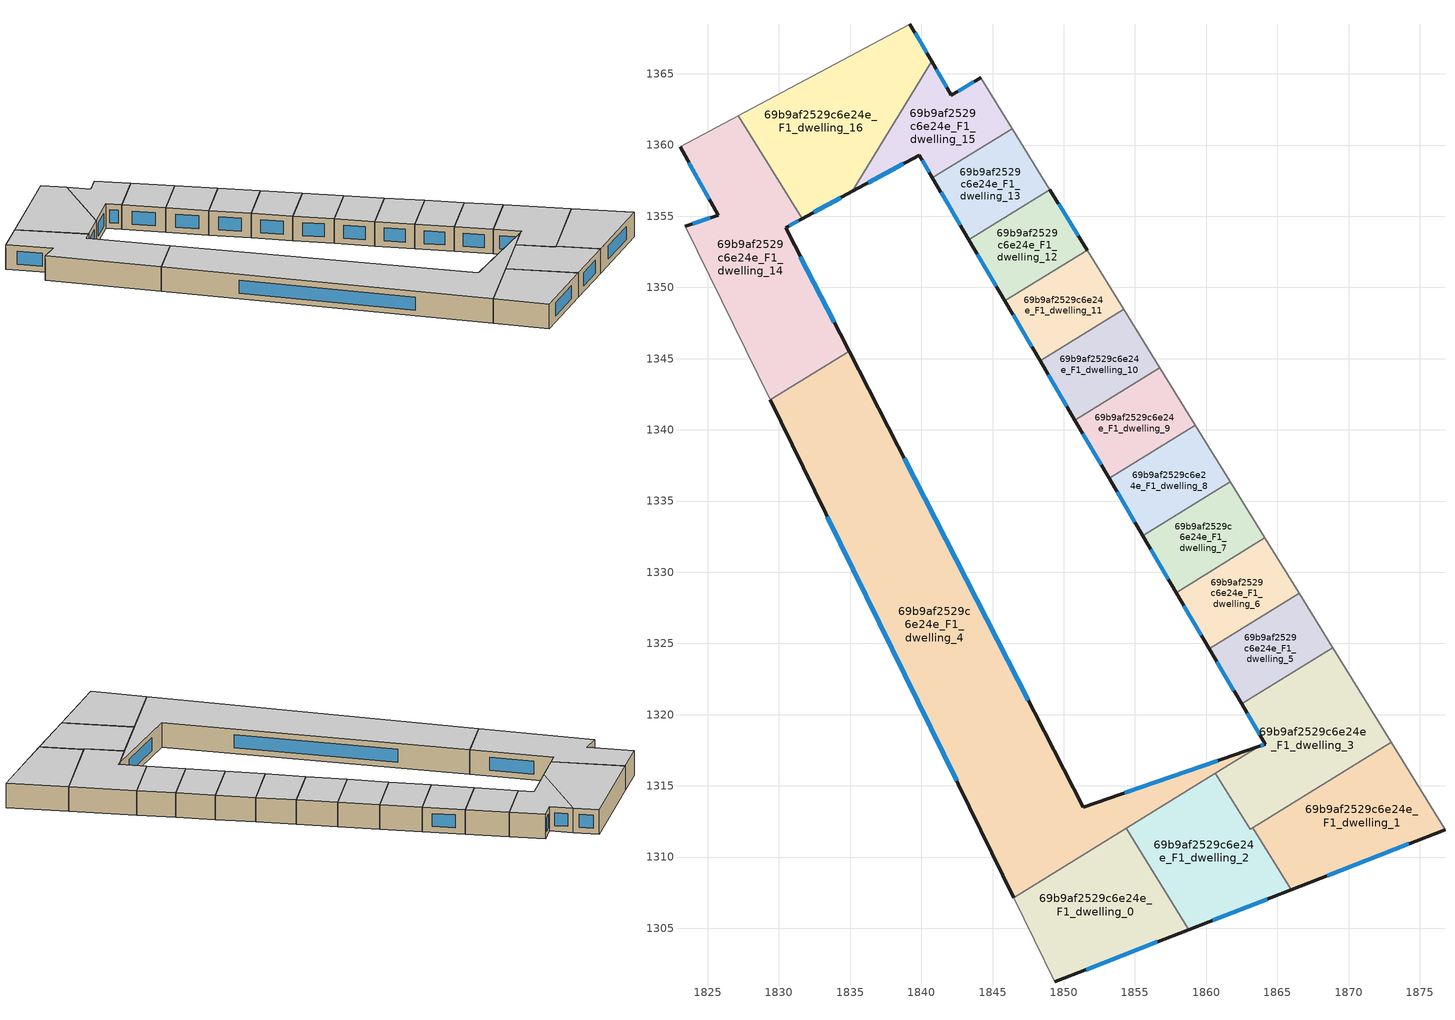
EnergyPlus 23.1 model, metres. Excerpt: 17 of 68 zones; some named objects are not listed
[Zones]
69b9af2529c6e24e_F1_dwelling_0
 floor to 69b9af2529c6e24e_F0_dwelling_0 (EU_floor_Construction): 1854.4,1312.01 1858.78,1304.91 1849.38,1301.23 1846.49,1307.13 z3
 wall outside (EU_wall_Construction): 1849.38,1301.23 1858.78,1304.91 z3:6
 wall to 69b9af2529c6e24e_F1_dwelling_2 (EU_wall_Construction): 1858.78,1304.91 1854.4,1312.01 z3:6
 wall adiabatic (EU_wall_Construction): 1846.49,1307.13 1849.38,1301.23 z3:6
 wall to 69b9af2529c6e24e_F1_dwelling_4 (EU_wall_Construction): 1854.4,1312.01 1846.49,1307.13 z3:6
 window (EU_Window_Construction): 1851.59,1302.09 1856.58,1304.04 z3.7:5.3
 ceiling to 69b9af2529c6e24e_F2_dwelling_0 (EU_floor_Construction): 1858.78,1304.91 1854.4,1312.01 1846.49,1307.13 1849.38,1301.23 z6
69b9af2529c6e24e_F1_dwelling_1
 floor to 69b9af2529c6e24e_F0_dwelling_1 (EU_floor_Construction): 1872.99,1318.05 1876.77,1311.93 1865.96,1307.71 1863.28,1312.06 z3
 wall outside (EU_wall_Construction): 1865.96,1307.71 1876.77,1311.93 z3:6
 wall adiabatic (EU_wall_Construction): 1876.77,1311.93 1872.99,1318.05 z3:6
 wall to 69b9af2529c6e24e_F1_dwelling_2 (EU_wall_Construction): 1863.28,1312.06 1865.96,1307.71 z3:6
 wall to 69b9af2529c6e24e_F1_dwelling_3 (EU_wall_Construction): 1872.99,1318.05 1863.28,1312.06 z3:6
 window (EU_Window_Construction): 1868.5,1308.7 1874.23,1310.94 z3.7:5.3
 ceiling to 69b9af2529c6e24e_F2_dwelling_1 (EU_floor_Construction): 1876.77,1311.93 1872.99,1318.05 1863.28,1312.06 1865.96,1307.71 z6
69b9af2529c6e24e_F1_dwelling_10
 floor to 69b9af2529c6e24e_F0_dwelling_10 (EU_floor_Construction): 1854.21,1348.47 1856.74,1344.37 1850.78,1340.68 1848.33,1344.84 z3
 wall outside (EU_wall_Construction): 1848.33,1344.84 1850.78,1340.68 z3:6
 wall to 69b9af2529c6e24e_F1_dwelling_11 (EU_wall_Construction): 1854.21,1348.47 1848.33,1344.84 z3:6
 wall adiabatic (EU_wall_Construction): 1856.74,1344.37 1854.21,1348.47 z3:6
 wall to 69b9af2529c6e24e_F1_dwelling_9 (EU_wall_Construction): 1850.78,1340.68 1856.74,1344.37 z3:6
 window (EU_Window_Construction): 1848.91,1343.87 1850.2,1341.66 z3.7:5.3
 ceiling to 69b9af2529c6e24e_F2_dwelling_10 (EU_floor_Construction): 1856.74,1344.37 1854.21,1348.47 1848.33,1344.84 1850.78,1340.68 z6
69b9af2529c6e24e_F1_dwelling_11
 floor to 69b9af2529c6e24e_F0_dwelling_11 (EU_floor_Construction): 1851.64,1352.63 1854.21,1348.47 1848.33,1344.84 1845.85,1349.06 z3
 wall outside (EU_wall_Construction): 1845.85,1349.06 1848.33,1344.84 z3:6
 wall to 69b9af2529c6e24e_F1_dwelling_12 (EU_wall_Construction): 1851.64,1352.63 1845.85,1349.06 z3:6
 wall adiabatic (EU_wall_Construction): 1854.21,1348.47 1851.64,1352.63 z3:6
 window (EU_Window_Construction): 1846.44,1348.07 1847.75,1345.83 z3.7:5.3
 ceiling to 69b9af2529c6e24e_F2_dwelling_11 (EU_floor_Construction): 1854.21,1348.47 1851.64,1352.63 1845.85,1349.06 1848.33,1344.84 z6
69b9af2529c6e24e_F1_dwelling_12
 floor to 69b9af2529c6e24e_F0_dwelling_12 (EU_floor_Construction): 1849.03,1356.86 1851.64,1352.63 1845.85,1349.06 1843.34,1353.35 z3
 wall outside (EU_wall_Construction): 1851.64,1352.63 1849.03,1356.86 / 1843.34,1353.35 1845.85,1349.06 z3:6
 wall to 69b9af2529c6e24e_F1_dwelling_13 (EU_wall_Construction): 1849.03,1356.86 1843.34,1353.35 z3:6
 window (EU_Window_Construction): 1851.02,1353.62 1849.64,1355.86 / 1843.93,1352.34 1845.26,1350.07 z3.7:5.3
 ceiling to 69b9af2529c6e24e_F2_dwelling_12 (EU_floor_Construction): 1851.64,1352.63 1849.03,1356.86 1843.34,1353.35 1845.85,1349.06 z6
69b9af2529c6e24e_F1_dwelling_13
 floor to 69b9af2529c6e24e_F0_dwelling_13 (EU_floor_Construction): 1846.37,1361.15 1849.03,1356.86 1843.34,1353.35 1840.78,1357.7 z3
 wall outside (EU_wall_Construction): 1840.78,1357.7 1843.34,1353.35 z3:6
 wall to 69b9af2529c6e24e_F1_dwelling_15 (EU_wall_Construction): 1846.37,1361.15 1840.78,1357.7 z3:6
 wall adiabatic (EU_wall_Construction): 1849.03,1356.86 1846.37,1361.15 z3:6
 window (EU_Window_Construction): 1841.38,1356.68 1842.74,1354.37 z3.7:5.3
 ceiling to 69b9af2529c6e24e_F2_dwelling_13 (EU_floor_Construction): 1849.03,1356.86 1846.37,1361.15 1840.78,1357.7 1843.34,1353.35 z6
69b9af2529c6e24e_F1_dwelling_14
 floor to 69b9af2529c6e24e_F0_dwelling_14 (EU_floor_Construction): 1827.15,1362.07 1831.62,1354.83 1830.46,1354.2 1834.92,1345.51 1829.39,1342.1 1823.41,1354.31 1825.72,1355.08 1823.05,1359.89 z3
 wall outside (EU_wall_Construction): 1823.05,1359.89 1825.72,1355.08 1823.41,1354.31 / 1834.92,1345.51 1830.46,1354.2 1831.62,1354.83 z3:6
 wall adiabatic (EU_wall_Construction): 1827.15,1362.07 1823.05,1359.89 / 1823.41,1354.31 1829.39,1342.1 z3:6
 wall to 69b9af2529c6e24e_F1_dwelling_16 (EU_wall_Construction): 1831.62,1354.83 1827.15,1362.07 z3:6
 wall to 69b9af2529c6e24e_F1_dwelling_4 (EU_wall_Construction): 1829.39,1342.1 1834.92,1345.51 z3:6
 window (EU_Window_Construction): 1825.18,1354.9 1823.95,1354.49 / 1823.67,1358.76 1825.09,1356.21 / 1830.73,1354.35 1831.35,1354.68 / 1833.87,1347.55 1831.51,1352.16 z3.7:5.3
 ceiling to 69b9af2529c6e24e_F2_dwelling_14 (EU_floor_Construction): 1834.92,1345.51 1830.46,1354.2 1831.62,1354.83 1827.15,1362.07 1823.05,1359.89 1825.72,1355.08 1823.41,1354.31 1829.39,1342.1 z6
69b9af2529c6e24e_F1_dwelling_15
 floor to 69b9af2529c6e24e_F0_dwelling_15 (EU_floor_Construction): 1844.17,1364.72 1846.37,1361.15 1840.78,1357.7 1839.84,1359.29 1835.15,1356.75 1840.72,1365.89 1842.11,1363.48 z3
 wall outside (EU_wall_Construction): 1835.15,1356.75 1839.84,1359.29 1840.78,1357.7 / 1844.17,1364.72 1842.11,1363.48 1840.72,1365.89 z3:6
 wall adiabatic (EU_wall_Construction): 1846.37,1361.15 1844.17,1364.72 z3:6
 wall to 69b9af2529c6e24e_F1_dwelling_16 (EU_wall_Construction): 1840.72,1365.89 1835.15,1356.75 z3:6
 window (EU_Window_Construction): 1840.06,1358.92 1840.56,1358.08 / 1836.26,1357.34 1838.74,1358.69 / 1841.78,1364.05 1841.04,1365.32 / 1843.69,1364.43 1842.6,1363.77 z3.7:5.3
 ceiling to 69b9af2529c6e24e_F2_dwelling_15 (EU_floor_Construction): 1846.37,1361.15 1844.17,1364.72 1842.11,1363.48 1840.72,1365.89 1835.15,1356.75 1839.84,1359.29 1840.78,1357.7 z6
69b9af2529c6e24e_F1_dwelling_16
 floor to 69b9af2529c6e24e_F0_dwelling_16 (EU_floor_Construction): 1839.2,1368.49 1840.72,1365.89 1835.15,1356.75 1831.62,1354.83 1827.15,1362.07 z3
 wall outside (EU_wall_Construction): 1840.72,1365.89 1839.2,1368.49 / 1831.62,1354.83 1835.15,1356.75 z3:6
 wall adiabatic (EU_wall_Construction): 1839.2,1368.49 1827.15,1362.07 z3:6
 window (EU_Window_Construction): 1840.36,1366.5 1839.56,1367.88 / 1832.45,1355.28 1834.32,1356.3 z3.7:5.3
 ceiling to 69b9af2529c6e24e_F2_dwelling_16 (EU_floor_Construction): 1835.15,1356.75 1840.72,1365.89 1839.2,1368.49 1827.15,1362.07 1831.62,1354.83 z6
69b9af2529c6e24e_F1_dwelling_2
 floor to 69b9af2529c6e24e_F0_dwelling_2 (EU_floor_Construction): 1863.28,1312.06 1865.96,1307.71 1858.78,1304.91 1854.4,1312.01 1860.65,1315.87 1863.08,1311.94 z3
 wall outside (EU_wall_Construction): 1858.78,1304.91 1865.96,1307.71 z3:6
 wall to 69b9af2529c6e24e_F1_dwelling_3 (EU_wall_Construction): 1863.28,1312.06 1863.08,1311.94 1860.65,1315.87 z3:6
 wall to 69b9af2529c6e24e_F1_dwelling_4 (EU_wall_Construction): 1860.65,1315.87 1854.4,1312.02 z3:6
 window (EU_Window_Construction): 1860.47,1305.56 1864.28,1307.05 z3.7:5.3
 ceiling to 69b9af2529c6e24e_F2_dwelling_2 (EU_floor_Construction): 1865.96,1307.71 1863.28,1312.06 1863.08,1311.94 1860.65,1315.87 1854.4,1312.01 1858.78,1304.91 z6
69b9af2529c6e24e_F1_dwelling_3
 floor to 69b9af2529c6e24e_F0_dwelling_3 (EU_floor_Construction): 1868.88,1324.71 1872.99,1318.05 1863.08,1311.94 1860.65,1315.87 1863.72,1317.76 1864.15,1317.91 1862.48,1320.76 z3
 wall outside (EU_wall_Construction): 1862.48,1320.76 1864.15,1317.91 1863.72,1317.76 z3:6
 wall to 69b9af2529c6e24e_F1_dwelling_5 (EU_wall_Construction): 1868.88,1324.71 1862.48,1320.76 z3:6
 wall adiabatic (EU_wall_Construction): 1872.99,1318.05 1868.88,1324.71 z3:6
 wall to 69b9af2529c6e24e_F1_dwelling_4 (EU_wall_Construction): 1863.72,1317.76 1860.65,1315.87 z3:6
 window (EU_Window_Construction): 1864.05,1317.88 1863.82,1317.8 / 1862.88,1320.09 1863.76,1318.58 z3.7:5.3
 ceiling to 69b9af2529c6e24e_F2_dwelling_3 (EU_floor_Construction): 1872.99,1318.05 1868.88,1324.71 1862.48,1320.76 1864.15,1317.91 1863.72,1317.76 1860.65,1315.87 1863.08,1311.94 z6
69b9af2529c6e24e_F1_dwelling_4
 floor to 69b9af2529c6e24e_F0_dwelling_4 (EU_floor_Construction): 1863.72,1317.76 1846.49,1307.13 1829.39,1342.1 1834.92,1345.51 1851.38,1313.5 z3
 wall outside (EU_wall_Construction): 1863.72,1317.76 1851.38,1313.5 1834.92,1345.51 / 1829.39,1342.1 1846.49,1307.13 z3:6
 window (EU_Window_Construction): 1860.82,1316.76 1854.28,1314.5 / 1833.4,1333.89 1842.47,1315.35 / 1847.51,1321.02 1838.79,1338 z3.7:5.3
 ceiling to 69b9af2529c6e24e_F2_dwelling_4 (EU_floor_Construction): 1863.72,1317.76 1851.38,1313.5 1834.92,1345.51 1829.39,1342.1 1846.49,1307.13 z6
69b9af2529c6e24e_F1_dwelling_5
 floor to 69b9af2529c6e24e_F0_dwelling_5 (EU_floor_Construction): 1866.52,1328.53 1868.88,1324.71 1862.48,1320.76 1860.2,1324.64 z3
 wall outside (EU_wall_Construction): 1860.2,1324.64 1862.48,1320.76 z3:6
 wall to 69b9af2529c6e24e_F1_dwelling_6 (EU_wall_Construction): 1866.52,1328.53 1860.2,1324.64 z3:6
 wall adiabatic (EU_wall_Construction): 1868.88,1324.71 1866.52,1328.53 z3:6
 window (EU_Window_Construction): 1860.74,1323.73 1861.95,1321.67 z3.7:5.3
 ceiling to 69b9af2529c6e24e_F2_dwelling_5 (EU_floor_Construction): 1868.88,1324.71 1866.52,1328.53 1860.2,1324.64 1862.48,1320.76 z6
69b9af2529c6e24e_F1_dwelling_6
 floor to 69b9af2529c6e24e_F0_dwelling_6 (EU_floor_Construction): 1864.12,1332.41 1866.52,1328.53 1860.2,1324.64 1857.9,1328.57 z3
 wall outside (EU_wall_Construction): 1857.9,1328.57 1860.2,1324.64 z3:6
 wall to 69b9af2529c6e24e_F1_dwelling_7 (EU_wall_Construction): 1864.12,1332.41 1857.9,1328.57 z3:6
 wall adiabatic (EU_wall_Construction): 1866.52,1328.53 1864.12,1332.41 z3:6
 window (EU_Window_Construction): 1858.44,1327.64 1859.66,1325.56 z3.7:5.3
 ceiling to 69b9af2529c6e24e_F2_dwelling_6 (EU_floor_Construction): 1866.52,1328.53 1864.12,1332.41 1857.9,1328.57 1860.2,1324.64 z6
69b9af2529c6e24e_F1_dwelling_7
 floor to 69b9af2529c6e24e_F0_dwelling_7 (EU_floor_Construction): 1861.7,1336.34 1864.12,1332.41 1857.9,1328.57 1855.55,1332.55 z3
 wall outside (EU_wall_Construction): 1855.55,1332.55 1857.9,1328.57 z3:6
 wall to 69b9af2529c6e24e_F1_dwelling_8 (EU_wall_Construction): 1861.7,1336.34 1855.55,1332.55 z3:6
 wall adiabatic (EU_wall_Construction): 1864.12,1332.41 1861.7,1336.34 z3:6
 window (EU_Window_Construction): 1856.1,1331.61 1857.35,1329.5 z3.7:5.3
 ceiling to 69b9af2529c6e24e_F2_dwelling_7 (EU_floor_Construction): 1864.12,1332.41 1861.7,1336.34 1855.55,1332.55 1857.9,1328.57 z6
69b9af2529c6e24e_F1_dwelling_8
 floor to 69b9af2529c6e24e_F0_dwelling_8 (EU_floor_Construction): 1859.24,1340.32 1861.7,1336.34 1855.55,1332.55 1853.18,1336.59 z3
 wall outside (EU_wall_Construction): 1853.18,1336.59 1855.55,1332.55 z3:6
 wall to 69b9af2529c6e24e_F1_dwelling_9 (EU_wall_Construction): 1859.24,1340.32 1853.18,1336.59 z3:6
 wall adiabatic (EU_wall_Construction): 1861.7,1336.34 1859.24,1340.32 z3:6
 window (EU_Window_Construction): 1853.74,1335.64 1855,1333.5 z3.7:5.3
 ceiling to 69b9af2529c6e24e_F2_dwelling_8 (EU_floor_Construction): 1861.7,1336.34 1859.24,1340.32 1853.18,1336.59 1855.55,1332.55 z6
69b9af2529c6e24e_F1_dwelling_9
 floor to 69b9af2529c6e24e_F0_dwelling_9 (EU_floor_Construction): 1856.74,1344.37 1859.24,1340.32 1853.18,1336.59 1850.78,1340.68 z3
 wall outside (EU_wall_Construction): 1850.78,1340.68 1853.18,1336.59 z3:6
 wall adiabatic (EU_wall_Construction): 1859.24,1340.32 1856.74,1344.37 z3:6
 window (EU_Window_Construction): 1851.34,1339.72 1852.62,1337.55 z3.7:5.3
 ceiling to 69b9af2529c6e24e_F2_dwelling_9 (EU_floor_Construction): 1859.24,1340.32 1856.74,1344.37 1850.78,1340.68 1853.18,1336.59 z6
[Building]
EU S2 Campaign: North Axis=0; Terrain=City; Solar Distribution=FullExterior
[Site:Location]
Budapest.Ferenc.Liszt.Intl.AP: Latitude=47.437; Longitude=19.256; Time Zone=1; Elevation=185
[SizingPeriod:WeatherFileDays]
AnnualSizingPeriod: Begin Month=1; Begin Day of Month=1; End Month=12; End Day of Month=31; Day of Week for Start Day=Monday; Use Weather File Daylight Saving Period=No; Use Weather File Rain and Snow Indicators=No
[MATERIAL]
EU_InternalMass_Material: Roughness=MediumRough; Thickness=0.1; Conductivity=1; Density=1800; Specific Heat=900; Thermal Absorptance=0.9; Solar Absorptance=0.7; Visible Absorptance=0.7
[MATERIAL:NOMASS] Roughness=MediumRough; Thermal Absorptance=0.9; Solar Absorptance=0.7; Visible Absorptance=0.7
Name | Thermal Resistance
EU_wall_NoMass | 0.832559
EU_floor_NoMass | 0.872794
[WINDOWMATERIAL:SIMPLEGLAZINGSYSTEM]
EU_Window_SimpleGlazing: UFactor=2.79869; Solar Heat Gain Coefficient=0.75; Visible Transmittance=0.75
[CONSTRUCTION]
EU_wall_Construction: EU_wall_NoMass
EU_floor_Construction: EU_floor_NoMass
EU_Window_Construction: EU_Window_SimpleGlazing
EU_InternalMass_Construction: EU_InternalMass_Material
[ZONE] Type=1; Multiplier=1; Ceiling Height=autocalculate; Floor Area=autocalculate; Part of Total Floor Area=Yes
Name | Volume
69b9af2529c6e24e_F1_dwelling_0 | 215.676
69b9af2529c6e24e_F1_dwelling_1 | 210.775
69b9af2529c6e24e_F1_dwelling_10 | 100.59
69b9af2529c6e24e_F1_dwelling_11 | 100.532
69b9af2529c6e24e_F1_dwelling_12 | 100.493
69b9af2529c6e24e_F1_dwelling_13 | 100.437
69b9af2529c6e24e_F1_dwelling_14 | 338.41
69b9af2529c6e24e_F1_dwelling_15 | 128.055
69b9af2529c6e24e_F1_dwelling_16 | 267.059
69b9af2529c6e24e_F1_dwelling_2 | 202.454
69b9af2529c6e24e_F1_dwelling_3 | 233.777
69b9af2529c6e24e_F1_dwelling_4 | 856.528
69b9af2529c6e24e_F1_dwelling_5 | 100.782
69b9af2529c6e24e_F1_dwelling_6 | 100.745
69b9af2529c6e24e_F1_dwelling_7 | 100.714
69b9af2529c6e24e_F1_dwelling_8 | 100.673
69b9af2529c6e24e_F1_dwelling_9 | 100.634
[INTERNALMASS] Construction=EU_InternalMass_Construction
Name | Zone or ZoneList | Surface Area
69b9af2529c6e24e_F1_dwelling_0_EU_InternalMass | 69b9af2529c6e24e_F1_dwelling_0 | 71.8936
69b9af2529c6e24e_F1_dwelling_1_EU_InternalMass | 69b9af2529c6e24e_F1_dwelling_1 | 70.2612
69b9af2529c6e24e_F1_dwelling_2_EU_InternalMass | 69b9af2529c6e24e_F1_dwelling_2 | 67.4808
69b9af2529c6e24e_F1_dwelling_3_EU_InternalMass | 69b9af2529c6e24e_F1_dwelling_3 | 77.9284
69b9af2529c6e24e_F1_dwelling_4_EU_InternalMass | 69b9af2529c6e24e_F1_dwelling_4 | 285.512
69b9af2529c6e24e_F1_dwelling_5_EU_InternalMass | 69b9af2529c6e24e_F1_dwelling_5 | 33.5942
69b9af2529c6e24e_F1_dwelling_6_EU_InternalMass | 69b9af2529c6e24e_F1_dwelling_6 | 33.5815
69b9af2529c6e24e_F1_dwelling_7_EU_InternalMass | 69b9af2529c6e24e_F1_dwelling_7 | 33.5711
69b9af2529c6e24e_F1_dwelling_8_EU_InternalMass | 69b9af2529c6e24e_F1_dwelling_8 | 33.5578
69b9af2529c6e24e_F1_dwelling_9_EU_InternalMass | 69b9af2529c6e24e_F1_dwelling_9 | 33.5446
69b9af2529c6e24e_F1_dwelling_10_EU_InternalMass | 69b9af2529c6e24e_F1_dwelling_10 | 33.5301
69b9af2529c6e24e_F1_dwelling_11_EU_InternalMass | 69b9af2529c6e24e_F1_dwelling_11 | 33.5119
69b9af2529c6e24e_F1_dwelling_12_EU_InternalMass | 69b9af2529c6e24e_F1_dwelling_12 | 33.4976
69b9af2529c6e24e_F1_dwelling_13_EU_InternalMass | 69b9af2529c6e24e_F1_dwelling_13 | 33.479
69b9af2529c6e24e_F1_dwelling_14_EU_InternalMass | 69b9af2529c6e24e_F1_dwelling_14 | 112.805
69b9af2529c6e24e_F1_dwelling_15_EU_InternalMass | 69b9af2529c6e24e_F1_dwelling_15 | 42.6843
69b9af2529c6e24e_F1_dwelling_16_EU_InternalMass | 69b9af2529c6e24e_F1_dwelling_16 | 89.0198
[OTHEREQUIPMENT] Fuel Type=Electricity; Design Level Calculation Method=Watts/Area; Power per Zone Floor Area=1; Fraction Latent=0; Fraction Radiant=0; Fraction Lost=0; Carbon Dioxide Generation Rate=0; EndUse Subcategory=EU_Step8_InternalGains
Name | Zone or ZoneList or Space or SpaceList | Schedule
EU_Step8_InternalGain_69b9af2529c6e24e_F1_dwelling_0_f000 | 69b9af2529c6e24e_F1_dwelling_0 | EU_Step8_GainSchedule_69b9af2529c6e24e_F1_dwelling_0_f000
EU_Step8_InternalGain_69b9af2529c6e24e_F1_dwelling_1_f000 | 69b9af2529c6e24e_F1_dwelling_1 | EU_Step8_GainSchedule_69b9af2529c6e24e_F1_dwelling_1_f000
EU_Step8_InternalGain_69b9af2529c6e24e_F1_dwelling_2_f000 | 69b9af2529c6e24e_F1_dwelling_2 | EU_Step8_GainSchedule_69b9af2529c6e24e_F1_dwelling_2_f000
EU_Step8_InternalGain_69b9af2529c6e24e_F1_dwelling_3_f000 | 69b9af2529c6e24e_F1_dwelling_3 | EU_Step8_GainSchedule_69b9af2529c6e24e_F1_dwelling_3_f000
EU_Step8_InternalGain_69b9af2529c6e24e_F1_dwelling_4_f000 | 69b9af2529c6e24e_F1_dwelling_4 | EU_Step8_GainSchedule_69b9af2529c6e24e_F1_dwelling_4_f000
EU_Step8_InternalGain_69b9af2529c6e24e_F1_dwelling_5_f000 | 69b9af2529c6e24e_F1_dwelling_5 | EU_Step8_GainSchedule_69b9af2529c6e24e_F1_dwelling_5_f000
EU_Step8_InternalGain_69b9af2529c6e24e_F1_dwelling_6_f000 | 69b9af2529c6e24e_F1_dwelling_6 | EU_Step8_GainSchedule_69b9af2529c6e24e_F1_dwelling_6_f000
EU_Step8_InternalGain_69b9af2529c6e24e_F1_dwelling_7_f000 | 69b9af2529c6e24e_F1_dwelling_7 | EU_Step8_GainSchedule_69b9af2529c6e24e_F1_dwelling_7_f000
EU_Step8_InternalGain_69b9af2529c6e24e_F1_dwelling_8_f000 | 69b9af2529c6e24e_F1_dwelling_8 | EU_Step8_GainSchedule_69b9af2529c6e24e_F1_dwelling_8_f000
EU_Step8_InternalGain_69b9af2529c6e24e_F1_dwelling_9_f000 | 69b9af2529c6e24e_F1_dwelling_9 | EU_Step8_GainSchedule_69b9af2529c6e24e_F1_dwelling_9_f000
EU_Step8_InternalGain_69b9af2529c6e24e_F1_dwelling_10_f000 | 69b9af2529c6e24e_F1_dwelling_10 | EU_Step8_GainSchedule_69b9af2529c6e24e_F1_dwelling_10_f000
EU_Step8_InternalGain_69b9af2529c6e24e_F1_dwelling_11_f000 | 69b9af2529c6e24e_F1_dwelling_11 | EU_Step8_GainSchedule_69b9af2529c6e24e_F1_dwelling_11_f000
EU_Step8_InternalGain_69b9af2529c6e24e_F1_dwelling_12_f000 | 69b9af2529c6e24e_F1_dwelling_12 | EU_Step8_GainSchedule_69b9af2529c6e24e_F1_dwelling_12_f000
EU_Step8_InternalGain_69b9af2529c6e24e_F1_dwelling_13_f000 | 69b9af2529c6e24e_F1_dwelling_13 | EU_Step8_GainSchedule_69b9af2529c6e24e_F1_dwelling_13_f000
EU_Step8_InternalGain_69b9af2529c6e24e_F1_dwelling_14_f000 | 69b9af2529c6e24e_F1_dwelling_14 | EU_Step8_GainSchedule_69b9af2529c6e24e_F1_dwelling_14_f000
EU_Step8_InternalGain_69b9af2529c6e24e_F1_dwelling_15_f000 | 69b9af2529c6e24e_F1_dwelling_15 | EU_Step8_GainSchedule_69b9af2529c6e24e_F1_dwelling_15_f000
EU_Step8_InternalGain_69b9af2529c6e24e_F1_dwelling_16_f000 | 69b9af2529c6e24e_F1_dwelling_16 | EU_Step8_GainSchedule_69b9af2529c6e24e_F1_dwelling_16_f000
[ZONEVENTILATION:DESIGNFLOWRATE] Schedule=EU_AlwaysOn; Design Flow Rate Calculation Method=AirChanges/Hour; Air Changes per Hour=0.475469; Ventilation Type=Natural; Fan Pressure Rise=0; Fan Total Efficiency=1; Constant Term Coefficient=1; Temperature Term Coefficient=0; Velocity Term Coefficient=0; Velocity Squared Term Coefficient=0; Minimum Indoor Temperature=-100; Maximum Indoor Temperature=100; Delta Temperature=-100; Minimum Outdoor Temperature=-100; Maximum Outdoor Temperature=100; Maximum Wind Speed=40
Name | Zone or ZoneList or Space or SpaceList
EU_ConstantAir_69b9af2529c6e24e_F1_dwelling_0 | 69b9af2529c6e24e_F1_dwelling_0
EU_ConstantAir_69b9af2529c6e24e_F1_dwelling_1 | 69b9af2529c6e24e_F1_dwelling_1
EU_ConstantAir_69b9af2529c6e24e_F1_dwelling_2 | 69b9af2529c6e24e_F1_dwelling_2
EU_ConstantAir_69b9af2529c6e24e_F1_dwelling_3 | 69b9af2529c6e24e_F1_dwelling_3
EU_ConstantAir_69b9af2529c6e24e_F1_dwelling_4 | 69b9af2529c6e24e_F1_dwelling_4
EU_ConstantAir_69b9af2529c6e24e_F1_dwelling_5 | 69b9af2529c6e24e_F1_dwelling_5
EU_ConstantAir_69b9af2529c6e24e_F1_dwelling_6 | 69b9af2529c6e24e_F1_dwelling_6
EU_ConstantAir_69b9af2529c6e24e_F1_dwelling_7 | 69b9af2529c6e24e_F1_dwelling_7
EU_ConstantAir_69b9af2529c6e24e_F1_dwelling_8 | 69b9af2529c6e24e_F1_dwelling_8
EU_ConstantAir_69b9af2529c6e24e_F1_dwelling_9 | 69b9af2529c6e24e_F1_dwelling_9
EU_ConstantAir_69b9af2529c6e24e_F1_dwelling_10 | 69b9af2529c6e24e_F1_dwelling_10
EU_ConstantAir_69b9af2529c6e24e_F1_dwelling_11 | 69b9af2529c6e24e_F1_dwelling_11
EU_ConstantAir_69b9af2529c6e24e_F1_dwelling_12 | 69b9af2529c6e24e_F1_dwelling_12
EU_ConstantAir_69b9af2529c6e24e_F1_dwelling_13 | 69b9af2529c6e24e_F1_dwelling_13
EU_ConstantAir_69b9af2529c6e24e_F1_dwelling_14 | 69b9af2529c6e24e_F1_dwelling_14
EU_ConstantAir_69b9af2529c6e24e_F1_dwelling_15 | 69b9af2529c6e24e_F1_dwelling_15
EU_ConstantAir_69b9af2529c6e24e_F1_dwelling_16 | 69b9af2529c6e24e_F1_dwelling_16
[HVACTEMPLATE:ZONE:IDEALLOADSAIRSYSTEM] System Availability Schedule=EU_AlwaysOn; Maximum Heating Supply Air Temperature=50; Minimum Cooling Supply Air Temperature=13; Maximum Heating Supply Air Humidity Ratio=0.0156; Minimum Cooling Supply Air Humidity Ratio=0.0077; Heating Limit=NoLimit; Cooling Limit=NoLimit; Heating Availability Schedule=EU_AlwaysOn; Cooling Availability Schedule=EU_CoolingOff; Dehumidification Control Type=ConstantSensibleHeatRatio; Cooling Sensible Heat Ratio=0.7; Dehumidification Setpoint=60; Humidification Control Type=None; Humidification Setpoint=30; Outdoor Air Method=None; Outdoor Air Flow Rate per Person=0.00944; Outdoor Air Flow Rate per Zone Floor Area=0; Outdoor Air Flow Rate per Zone=0; Demand Controlled Ventilation Type=None; Outdoor Air Economizer Type=NoEconomizer; Heat Recovery Type=None; Sensible Heat Recovery Effectiveness=0.7; Latent Heat Recovery Effectiveness=0.65
Name | Template Thermostat
69b9af2529c6e24e_F1_dwelling_0 | EU_HeatOnly_69b9af2529c6e24e_F1_dwelling_0
69b9af2529c6e24e_F1_dwelling_1 | EU_HeatOnly_69b9af2529c6e24e_F1_dwelling_1
69b9af2529c6e24e_F1_dwelling_2 | EU_HeatOnly_69b9af2529c6e24e_F1_dwelling_2
69b9af2529c6e24e_F1_dwelling_3 | EU_HeatOnly_69b9af2529c6e24e_F1_dwelling_3
69b9af2529c6e24e_F1_dwelling_4 | EU_HeatOnly_69b9af2529c6e24e_F1_dwelling_4
69b9af2529c6e24e_F1_dwelling_5 | EU_HeatOnly_69b9af2529c6e24e_F1_dwelling_5
69b9af2529c6e24e_F1_dwelling_6 | EU_HeatOnly_69b9af2529c6e24e_F1_dwelling_6
69b9af2529c6e24e_F1_dwelling_7 | EU_HeatOnly_69b9af2529c6e24e_F1_dwelling_7
69b9af2529c6e24e_F1_dwelling_8 | EU_HeatOnly_69b9af2529c6e24e_F1_dwelling_8
69b9af2529c6e24e_F1_dwelling_9 | EU_HeatOnly_69b9af2529c6e24e_F1_dwelling_9
69b9af2529c6e24e_F1_dwelling_10 | EU_HeatOnly_69b9af2529c6e24e_F1_dwelling_10
69b9af2529c6e24e_F1_dwelling_11 | EU_HeatOnly_69b9af2529c6e24e_F1_dwelling_11
69b9af2529c6e24e_F1_dwelling_12 | EU_HeatOnly_69b9af2529c6e24e_F1_dwelling_12
69b9af2529c6e24e_F1_dwelling_13 | EU_HeatOnly_69b9af2529c6e24e_F1_dwelling_13
69b9af2529c6e24e_F1_dwelling_14 | EU_HeatOnly_69b9af2529c6e24e_F1_dwelling_14
69b9af2529c6e24e_F1_dwelling_15 | EU_HeatOnly_69b9af2529c6e24e_F1_dwelling_15
69b9af2529c6e24e_F1_dwelling_16 | EU_HeatOnly_69b9af2529c6e24e_F1_dwelling_16
[SIZING:ZONE] Zone Cooling Design Supply Air Temperature Input Method=SupplyAirTemperature; Zone Cooling Design Supply Air Temperature=13; Zone Heating Design Supply Air Temperature Input Method=SupplyAirTemperature; Zone Heating Design Supply Air Temperature=50; Zone Cooling Design Supply Air Humidity Ratio=0.008; Zone Heating Design Supply Air Humidity Ratio=0.008; Cooling Design Air Flow Method=DesignDay; Cooling Design Air Flow Rate=0; Cooling Minimum Air Flow per Zone Floor Area=0.000762; Cooling Minimum Air Flow=0; Cooling Minimum Air Flow Fraction=0.2; Heating Design Air Flow Method=DesignDay; Heating Design Air Flow Rate=0; Heating Maximum Air Flow per Zone Floor Area=0.002032; Heating Maximum Air Flow=0.141576; Heating Maximum Air Flow Fraction=0.3; Account for Dedicated Outdoor Air System=No; Dedicated Outdoor Air System Control Strategy=NeutralSupplyAir; Dedicated Outdoor Air Low Setpoint Temperature for Design=autosize; Dedicated Outdoor Air High Setpoint Temperature for Design=autosize; Zone Load Sizing Method=Sensible Load Only No Latent Load; Zone Latent Cooling Design Supply Air Humidity Ratio Input Method=HumidityRatioDifference; Zone Cooling Design Supply Air Humidity Ratio Difference=0.005; Zone Latent Heating Design Supply Air Humidity Ratio Input Method=HumidityRatioDifference; Zone Humidification Design Supply Air Humidity Ratio Difference=0.005
69b9af2529c6e24e_F1_dwelling_0; 69b9af2529c6e24e_F1_dwelling_1; 69b9af2529c6e24e_F1_dwelling_2; 69b9af2529c6e24e_F1_dwelling_3; 69b9af2529c6e24e_F1_dwelling_4; 69b9af2529c6e24e_F1_dwelling_5; 69b9af2529c6e24e_F1_dwelling_6; 69b9af2529c6e24e_F1_dwelling_7; 69b9af2529c6e24e_F1_dwelling_8; 69b9af2529c6e24e_F1_dwelling_9; 69b9af2529c6e24e_F1_dwelling_10; 69b9af2529c6e24e_F1_dwelling_11; 69b9af2529c6e24e_F1_dwelling_12; 69b9af2529c6e24e_F1_dwelling_13; 69b9af2529c6e24e_F1_dwelling_14; 69b9af2529c6e24e_F1_dwelling_15; 69b9af2529c6e24e_F1_dwelling_16
[SCHEDULE:CONSTANT]
Name | Hourly Value
EU_AlwaysOn | 1
EU_CoolingOff | 0
[SCHEDULE:FILE] Column Number=1; Rows to Skip at Top=0; Number of Hours of Data=8760; Column Separator=Comma; Interpolate to Timestep=No; Minutes per Item=60; Adjust Schedule for Daylight Savings=Yes
Name | File
EU_Step8_GainSchedule_69b9af2529c6e24e_F1_dwelling_0_f000 | ../../schedules/69b9af2529c6e24e/69b9af2529c6e24e_F1_dwelling_0_f000_gain.csv
EU_Step8_GainSchedule_69b9af2529c6e24e_F1_dwelling_1_f000 | ../../schedules/69b9af2529c6e24e/69b9af2529c6e24e_F1_dwelling_1_f000_gain.csv
EU_Step8_GainSchedule_69b9af2529c6e24e_F1_dwelling_2_f000 | ../../schedules/69b9af2529c6e24e/69b9af2529c6e24e_F1_dwelling_2_f000_gain.csv
EU_Step8_GainSchedule_69b9af2529c6e24e_F1_dwelling_3_f000 | ../../schedules/69b9af2529c6e24e/69b9af2529c6e24e_F1_dwelling_3_f000_gain.csv
EU_Step8_GainSchedule_69b9af2529c6e24e_F1_dwelling_4_f000 | ../../schedules/69b9af2529c6e24e/69b9af2529c6e24e_F1_dwelling_4_f000_gain.csv
EU_Step8_GainSchedule_69b9af2529c6e24e_F1_dwelling_5_f000 | ../../schedules/69b9af2529c6e24e/69b9af2529c6e24e_F1_dwelling_5_f000_gain.csv
EU_Step8_GainSchedule_69b9af2529c6e24e_F1_dwelling_6_f000 | ../../schedules/69b9af2529c6e24e/69b9af2529c6e24e_F1_dwelling_6_f000_gain.csv
EU_Step8_GainSchedule_69b9af2529c6e24e_F1_dwelling_7_f000 | ../../schedules/69b9af2529c6e24e/69b9af2529c6e24e_F1_dwelling_7_f000_gain.csv
EU_Step8_GainSchedule_69b9af2529c6e24e_F1_dwelling_8_f000 | ../../schedules/69b9af2529c6e24e/69b9af2529c6e24e_F1_dwelling_8_f000_gain.csv
EU_Step8_GainSchedule_69b9af2529c6e24e_F1_dwelling_9_f000 | ../../schedules/69b9af2529c6e24e/69b9af2529c6e24e_F1_dwelling_9_f000_gain.csv
EU_Step8_GainSchedule_69b9af2529c6e24e_F1_dwelling_10_f000 | ../../schedules/69b9af2529c6e24e/69b9af2529c6e24e_F1_dwelling_10_f000_gain.csv
EU_Step8_GainSchedule_69b9af2529c6e24e_F1_dwelling_11_f000 | ../../schedules/69b9af2529c6e24e/69b9af2529c6e24e_F1_dwelling_11_f000_gain.csv
EU_Step8_GainSchedule_69b9af2529c6e24e_F1_dwelling_12_f000 | ../../schedules/69b9af2529c6e24e/69b9af2529c6e24e_F1_dwelling_12_f000_gain.csv
EU_Step8_GainSchedule_69b9af2529c6e24e_F1_dwelling_13_f000 | ../../schedules/69b9af2529c6e24e/69b9af2529c6e24e_F1_dwelling_13_f000_gain.csv
EU_Step8_GainSchedule_69b9af2529c6e24e_F1_dwelling_14_f000 | ../../schedules/69b9af2529c6e24e/69b9af2529c6e24e_F1_dwelling_14_f000_gain.csv
EU_Step8_GainSchedule_69b9af2529c6e24e_F1_dwelling_15_f000 | ../../schedules/69b9af2529c6e24e/69b9af2529c6e24e_F1_dwelling_15_f000_gain.csv
EU_Step8_GainSchedule_69b9af2529c6e24e_F1_dwelling_16_f000 | ../../schedules/69b9af2529c6e24e/69b9af2529c6e24e_F1_dwelling_16_f000_gain.csv
